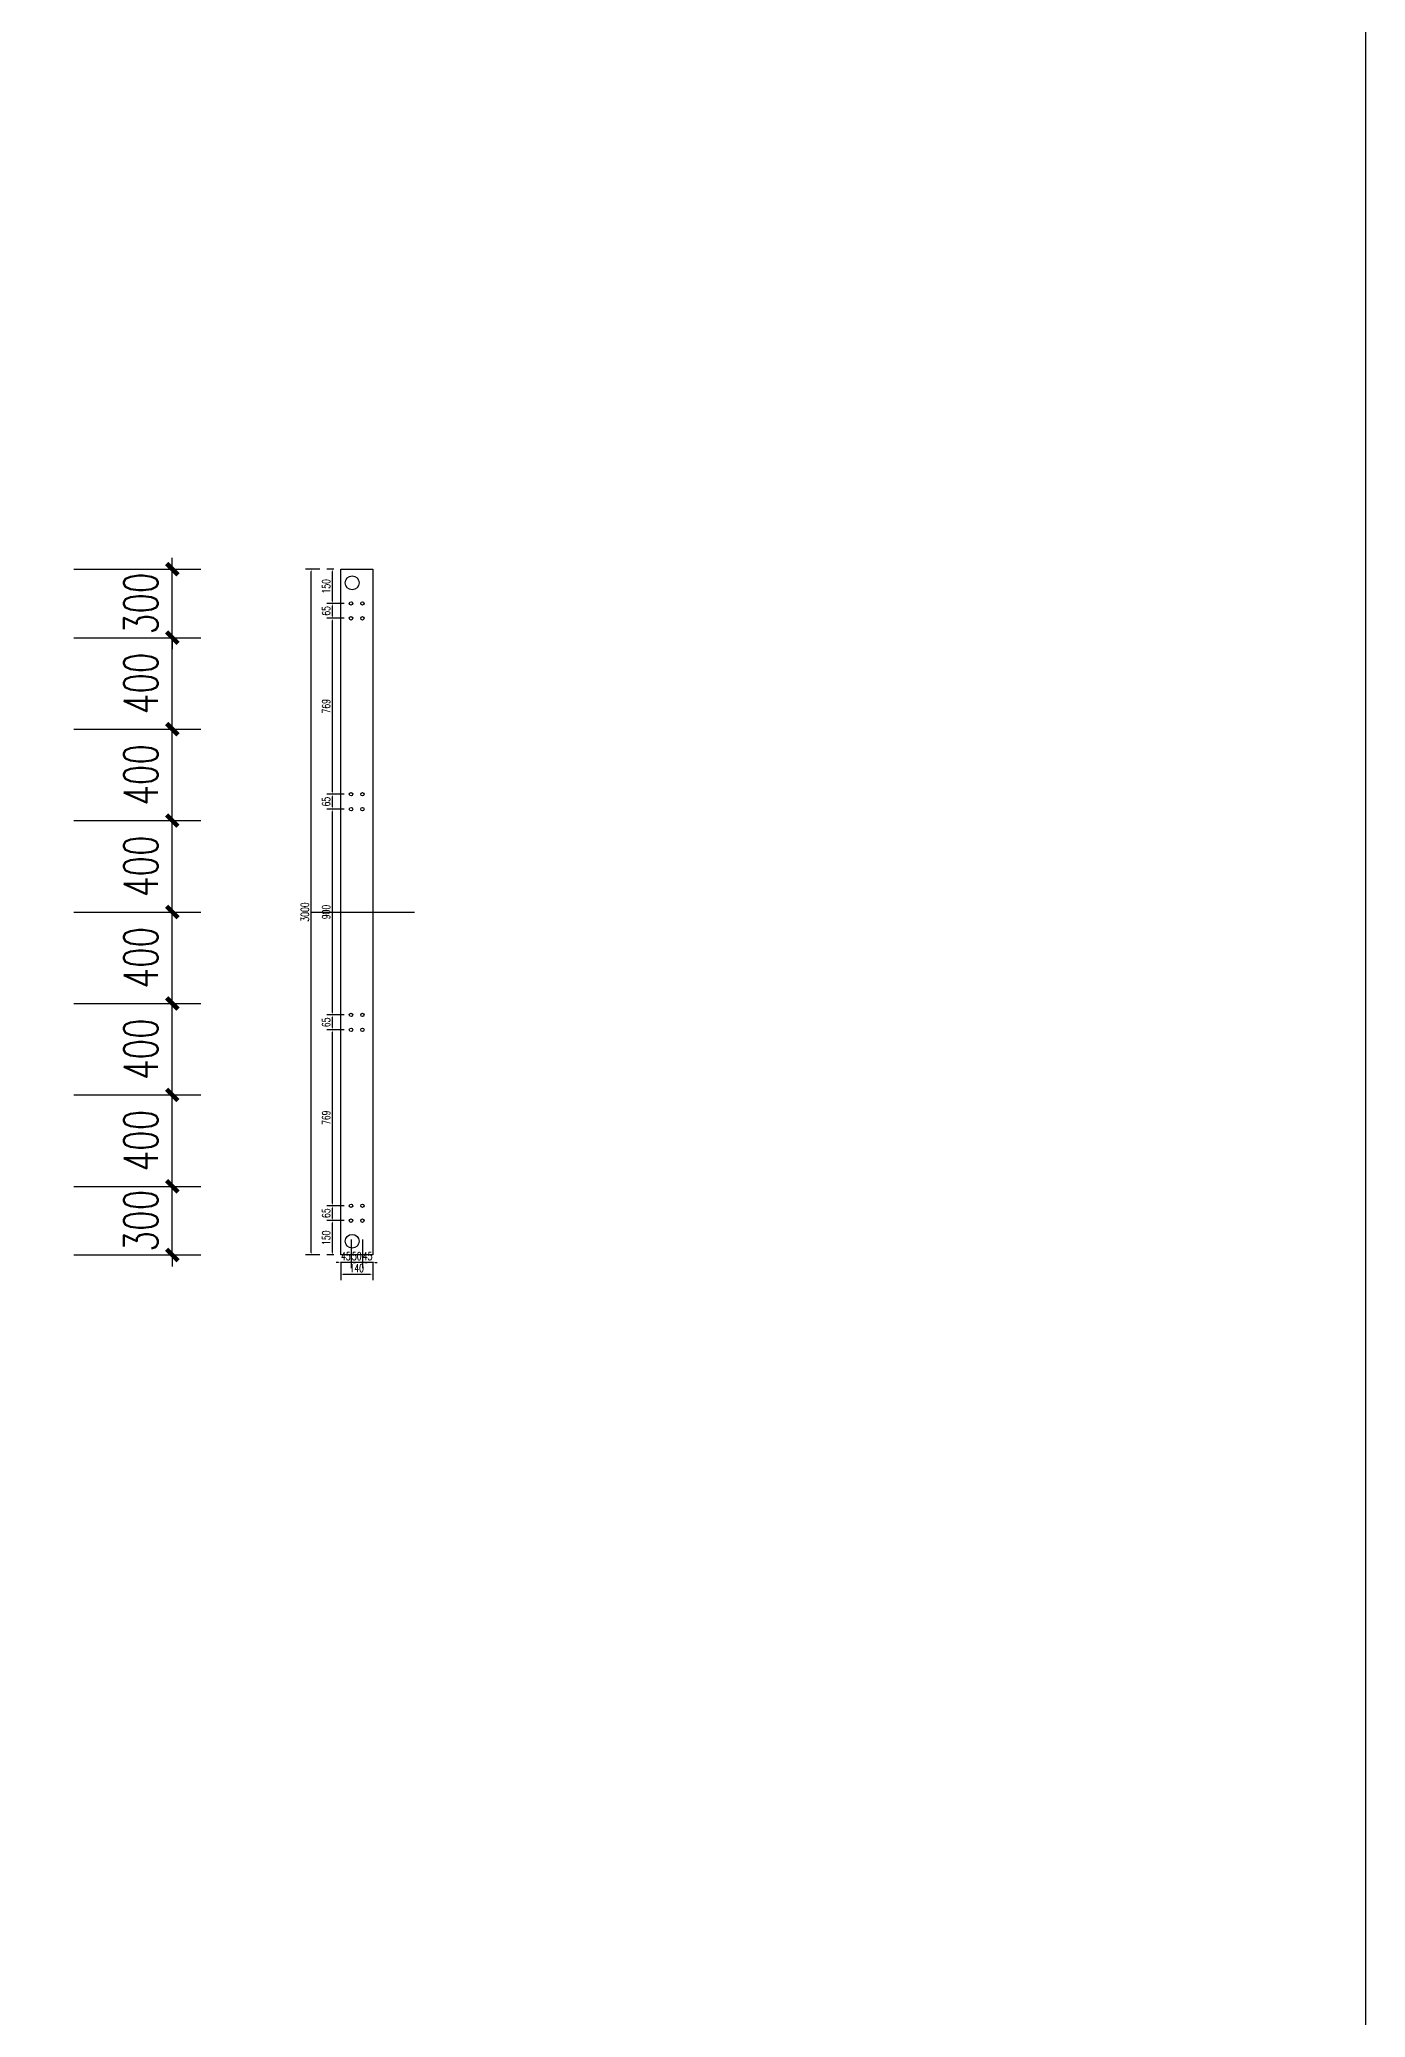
# Model space of a CAD drawing. Extents: x 1254079 to 1500931, y -102737 to 142253.
# Drawn here: x 1300408 to 1306205, y 19424 to 28076 of the extents above; entities that cross this region are included whole.
import ezdxf

# ---------------------------------------------------------------- set-up
doc = ezdxf.new("R2010")
doc.units = 0
doc.header["$LTSCALE"] = 1000
doc.header["$MEASUREMENT"] = 0
for name, color, linetype in [('14#槽钢', 3, 'Continuous'), ('PUB_DIM', 3, 'Continuous'), ('W-STEEL_FRAME钢架', 3, 'Continuous')]:
    doc.layers.add(name, color=color, linetype=linetype)
doc.styles.add('_TCH_DIM_T3', font='SIMPLEX', dxfattribs={"width": 0.705882, "bigfont": 'GBCBIG'})
doc.styles.add('STANDARD_T3', font='simplex.shx', dxfattribs={"width": 0.7, "bigfont": 'gbcbig.shx'})
doc.dimstyles.new('_TCH_ARCH&&50', dxfattribs={"dimtxt": 148.75, "dimasz": 50, "dimexe": 125, "dimexo": 150, "dimgap": 63.125, "dimtad": 1, "dimdec": 0, "dimzin": 0, "dimdsep": 46, "dimtxsty": '_TCH_DIM_T3', "dimblk": 'ARCHTICK', "dimcen": 0.09, "dimclrt": 7, "dimazin": 2, "dimtfac": 1, "dimtdec": 0, "dimtix": 1, "dimtmove": 2, "dimatfit": 3, "dimfxl": 0, "dimtolj": 1, "dimtzin": 0, "dimarcsym": 0})
doc.dimstyles.new('W&&10', dxfattribs={"dimtxt": 35, "dimasz": 10, "dimexe": 25, "dimexo": 30, "dimgap": 10, "dimtad": 1, "dimdec": 0, "dimzin": 0, "dimdsep": 46, "dimtxsty": 'STANDARD_T3', "dimcen": 0.09, "dimclrd": 1, "dimclre": 1, "dimclrt": 7, "dimazin": 2, "dimtfac": 1, "dimtdec": 0, "dimtix": 1, "dimtmove": 2, "dimatfit": 3, "dimfxl": 0, "dimtolj": 1, "dimtzin": 0, "dimarcsym": 0})

# ---------------------------------------------------------------- blocks, each defined once
blk = doc.blocks.new('*U24')
at = {"layer": '14#槽钢'}
blk.add_lwpolyline([(0, 29945.5), (0, -29945.5)], dxfattribs=at)
blk = doc.blocks.new('*U25')
at = {"layer": '14#槽钢', "color": 0, "linetype": 'ByBlock', "lineweight": -2, "transparency": 16777216}
blk.add_blockref('*U24', (21761.6, 0), dxfattribs=at)
blk = doc.blocks.new('*D253')
at = {"layer": 'Defpoints', "color": 0, "transparency": 16777216}
for p in [(1301688.1, 22909.2), (1301769.5, 22909.2), (1301724.5, 22759.2)]:
    blk.add_point(p, dxfattribs=at)
at = {"layer": 'W-STEEL_FRAME钢架', "color": 1, "lineweight": -2, "transparency": 16777216}
for p, q in [((1301739.5, 22909.2), (1301663.1, 22909.2)), ((1301688.1, 22769.2), (1301688.1, 22899.2)), ((1301694.5, 22759.2), (1301663.1, 22759.2))]:
    blk.add_line(p, q, dxfattribs=at)
at = {"layer": 'W-STEEL_FRAME钢架', "color": 1, "transparency": 16777216}
for points in [[(1301686.5, 22899.2), (1301689.8, 22899.2), (1301688.1, 22909.2)], [(1301686.5, 22769.2), (1301689.8, 22769.2), (1301688.1, 22759.2)]]:
    blk.add_solid(points, dxfattribs=at)
at = {"layer": 'W-STEEL_FRAME钢架', "color": 7, "transparency": 16777216, "insert": (1301660.6, 22834.2), "char_height": 35, "attachment_point": 5, "rotation": 90, "style": 'STANDARD_T3'}
blk.add_mtext('\\A1;150', dxfattribs=at)
blk = doc.blocks.new('*D254')
at = {"layer": 'Defpoints', "color": 0, "transparency": 16777216}
for p in [(1301688.1, 22974.5), (1301769.5, 22974.5), (1301769.5, 22909.2)]:
    blk.add_point(p, dxfattribs=at)
at = {"layer": 'W-STEEL_FRAME钢架', "color": 1, "lineweight": -2, "transparency": 16777216}
for p, q in [((1301739.5, 22974.5), (1301663.1, 22974.5)), ((1301688.1, 22919.2), (1301688.1, 22964.5)), ((1301739.5, 22909.2), (1301663.1, 22909.2))]:
    blk.add_line(p, q, dxfattribs=at)
at = {"layer": 'W-STEEL_FRAME钢架', "color": 1, "transparency": 16777216}
for points in [[(1301686.5, 22964.5), (1301689.8, 22964.5), (1301688.1, 22974.5)], [(1301686.5, 22919.2), (1301689.8, 22919.2), (1301688.1, 22909.2)]]:
    blk.add_solid(points, dxfattribs=at)
at = {"layer": 'W-STEEL_FRAME钢架', "color": 7, "transparency": 16777216, "insert": (1301660.6, 22941.8), "char_height": 35, "attachment_point": 5, "rotation": 90, "style": 'STANDARD_T3'}
blk.add_mtext('\\A1;65', dxfattribs=at)
blk = doc.blocks.new('*D255')
at = {"layer": 'Defpoints', "color": 0, "transparency": 16777216}
for p in [(1301688.1, 23743.9), (1301769.5, 23743.9), (1301769.5, 22974.5)]:
    blk.add_point(p, dxfattribs=at)
at = {"layer": 'W-STEEL_FRAME钢架', "color": 1, "lineweight": -2, "transparency": 16777216}
for p, q in [((1301739.5, 23743.9), (1301663.1, 23743.9)), ((1301688.1, 22984.5), (1301688.1, 23733.9)), ((1301739.5, 22974.5), (1301663.1, 22974.5))]:
    blk.add_line(p, q, dxfattribs=at)
at = {"layer": 'W-STEEL_FRAME钢架', "color": 1, "transparency": 16777216}
for points in [[(1301686.5, 23733.9), (1301689.8, 23733.9), (1301688.1, 23743.9)], [(1301686.5, 22984.5), (1301689.8, 22984.5), (1301688.1, 22974.5)]]:
    blk.add_solid(points, dxfattribs=at)
at = {"layer": 'W-STEEL_FRAME钢架', "color": 7, "transparency": 16777216, "insert": (1301660.6, 23359.2), "char_height": 35, "attachment_point": 5, "rotation": 90, "style": 'STANDARD_T3'}
blk.add_mtext('\\A1;769', dxfattribs=at)
blk = doc.blocks.new('*D256')
at = {"layer": 'Defpoints', "color": 0, "transparency": 16777216}
for p in [(1301688.1, 23809.2), (1301769.5, 23809.2), (1301769.5, 23743.9)]:
    blk.add_point(p, dxfattribs=at)
at = {"layer": 'W-STEEL_FRAME钢架', "color": 1, "lineweight": -2, "transparency": 16777216}
for p, q in [((1301739.5, 23809.2), (1301663.1, 23809.2)), ((1301688.1, 23753.9), (1301688.1, 23799.2)), ((1301739.5, 23743.9), (1301663.1, 23743.9))]:
    blk.add_line(p, q, dxfattribs=at)
at = {"layer": 'W-STEEL_FRAME钢架', "color": 1, "transparency": 16777216}
for points in [[(1301686.5, 23799.2), (1301689.8, 23799.2), (1301688.1, 23809.2)], [(1301686.5, 23753.9), (1301689.8, 23753.9), (1301688.1, 23743.9)]]:
    blk.add_solid(points, dxfattribs=at)
at = {"layer": 'W-STEEL_FRAME钢架', "color": 7, "transparency": 16777216, "insert": (1301660.6, 23776.5), "char_height": 35, "attachment_point": 5, "rotation": 90, "style": 'STANDARD_T3'}
blk.add_mtext('\\A1;65', dxfattribs=at)
blk = doc.blocks.new('*D257')
at = {"layer": 'Defpoints', "color": 0, "transparency": 16777216}
for p in [(1301688.1, 24709.2), (1301769.5, 24709.2), (1301769.5, 23809.2)]:
    blk.add_point(p, dxfattribs=at)
at = {"layer": 'W-STEEL_FRAME钢架', "color": 1, "lineweight": -2, "transparency": 16777216}
for p, q in [((1301739.5, 24709.2), (1301663.1, 24709.2)), ((1301688.1, 23819.2), (1301688.1, 24699.2)), ((1301739.5, 23809.2), (1301663.1, 23809.2))]:
    blk.add_line(p, q, dxfattribs=at)
at = {"layer": 'W-STEEL_FRAME钢架', "color": 1, "transparency": 16777216}
for points in [[(1301686.5, 24699.2), (1301689.8, 24699.2), (1301688.1, 24709.2)], [(1301686.5, 23819.2), (1301689.8, 23819.2), (1301688.1, 23809.2)]]:
    blk.add_solid(points, dxfattribs=at)
at = {"layer": 'W-STEEL_FRAME钢架', "color": 7, "transparency": 16777216, "insert": (1301660.6, 24259.2), "char_height": 35, "attachment_point": 5, "rotation": 90, "style": 'STANDARD_T3'}
blk.add_mtext('\\A1;900', dxfattribs=at)
blk = doc.blocks.new('*D258')
at = {"layer": 'Defpoints', "color": 0, "transparency": 16777216}
for p in [(1301688.1, 25609.2), (1301769.5, 25609.2), (1301769.5, 25543.9)]:
    blk.add_point(p, dxfattribs=at)
at = {"layer": 'W-STEEL_FRAME钢架', "color": 1, "lineweight": -2, "transparency": 16777216}
for p, q in [((1301739.5, 25609.2), (1301663.1, 25609.2)), ((1301739.5, 25543.9), (1301663.1, 25543.9)), ((1301688.1, 25553.9), (1301688.1, 25599.2))]:
    blk.add_line(p, q, dxfattribs=at)
at = {"layer": 'W-STEEL_FRAME钢架', "color": 1, "transparency": 16777216}
for points in [[(1301686.5, 25599.2), (1301689.8, 25599.2), (1301688.1, 25609.2)], [(1301686.5, 25553.9), (1301689.8, 25553.9), (1301688.1, 25543.9)]]:
    blk.add_solid(points, dxfattribs=at)
at = {"layer": 'W-STEEL_FRAME钢架', "color": 7, "transparency": 16777216, "insert": (1301660.6, 25576.5), "char_height": 35, "attachment_point": 5, "rotation": 90, "style": 'STANDARD_T3'}
blk.add_mtext('\\A1;65', dxfattribs=at)
blk = doc.blocks.new('*D259')
at = {"layer": 'Defpoints', "color": 0, "transparency": 16777216}
for p in [(1301688.1, 25759.2), (1301724.5, 25759.2), (1301769.5, 25609.2)]:
    blk.add_point(p, dxfattribs=at)
at = {"layer": 'W-STEEL_FRAME钢架', "color": 1, "lineweight": -2, "transparency": 16777216}
for p, q in [((1301694.5, 25759.2), (1301663.1, 25759.2)), ((1301688.1, 25619.2), (1301688.1, 25749.2)), ((1301739.5, 25609.2), (1301663.1, 25609.2))]:
    blk.add_line(p, q, dxfattribs=at)
at = {"layer": 'W-STEEL_FRAME钢架', "color": 1, "transparency": 16777216}
for points in [[(1301686.5, 25749.2), (1301689.8, 25749.2), (1301688.1, 25759.2)], [(1301686.5, 25619.2), (1301689.8, 25619.2), (1301688.1, 25609.2)]]:
    blk.add_solid(points, dxfattribs=at)
at = {"layer": 'W-STEEL_FRAME钢架', "color": 7, "transparency": 16777216, "insert": (1301660.6, 25684.2), "char_height": 35, "attachment_point": 5, "rotation": 90, "style": 'STANDARD_T3'}
blk.add_mtext('\\A1;150', dxfattribs=at)
blk = doc.blocks.new('*D260')
at = {"layer": 'Defpoints', "color": 0, "transparency": 16777216}
for p in [(1301724.5, 22759.2), (1301864.5, 22759.2), (1301724.5, 22673.6)]:
    blk.add_point(p, dxfattribs=at)
at = {"layer": 'W-STEEL_FRAME钢架', "color": 1, "lineweight": -2, "transparency": 16777216}
for p, q in [((1301724.5, 22729.2), (1301724.5, 22648.6)), ((1301854.5, 22673.6), (1301734.5, 22673.6)), ((1301864.5, 22729.2), (1301864.5, 22648.6))]:
    blk.add_line(p, q, dxfattribs=at)
at = {"layer": 'W-STEEL_FRAME钢架', "color": 1, "transparency": 16777216}
for points in [[(1301734.5, 22675.3), (1301734.5, 22672), (1301724.5, 22673.6)], [(1301854.5, 22675.3), (1301854.5, 22672), (1301864.5, 22673.6)]]:
    blk.add_solid(points, dxfattribs=at)
at = {"layer": 'W-STEEL_FRAME钢架', "color": 7, "transparency": 16777216, "insert": (1301794.5, 22701.1), "char_height": 35, "attachment_point": 5, "style": 'STANDARD_T3'}
blk.add_mtext('\\A1;140', dxfattribs=at)
blk = doc.blocks.new('*D261')
at = {"layer": 'Defpoints', "color": 0, "transparency": 16777216}
for p in [(1301819.5, 22909.2), (1301864.5, 22759.2), (1301819.5, 22726.5)]:
    blk.add_point(p, dxfattribs=at)
at = {"layer": 'W-STEEL_FRAME钢架', "color": 1, "lineweight": -2, "transparency": 16777216}
for p, q in [((1301819.5, 22826.5), (1301819.5, 22701.5)), ((1301809.5, 22726.5), (1301799.5, 22726.5)), ((1301864.5, 22726.5), (1301819.5, 22726.5)), ((1301864.5, 22729.2), (1301864.5, 22701.5)), ((1301874.5, 22726.5), (1301884.5, 22726.5))]:
    blk.add_line(p, q, dxfattribs=at)
at = {"layer": 'W-STEEL_FRAME钢架', "color": 1, "transparency": 16777216}
for points in [[(1301809.5, 22728.1), (1301809.5, 22724.8), (1301819.5, 22726.5)], [(1301874.5, 22728.1), (1301874.5, 22724.8), (1301864.5, 22726.5)]]:
    blk.add_solid(points, dxfattribs=at)
at = {"layer": 'W-STEEL_FRAME钢架', "color": 7, "transparency": 16777216, "insert": (1301842, 22754), "char_height": 35, "attachment_point": 5, "style": 'STANDARD_T3'}
blk.add_mtext('\\A1;45', dxfattribs=at)
blk = doc.blocks.new('*D262')
at = {"layer": 'Defpoints', "color": 0, "transparency": 16777216}
for p in [(1301769.5, 22909.2), (1301819.5, 22909.2), (1301769.5, 22726.5)]:
    blk.add_point(p, dxfattribs=at)
at = {"layer": 'W-STEEL_FRAME钢架', "color": 1, "lineweight": -2, "transparency": 16777216}
for p, q in [((1301769.5, 22826.5), (1301769.5, 22701.5)), ((1301819.5, 22826.5), (1301819.5, 22701.5)), ((1301759.5, 22726.5), (1301749.5, 22726.5)), ((1301819.5, 22726.5), (1301769.5, 22726.5)), ((1301829.5, 22726.5), (1301839.5, 22726.5))]:
    blk.add_line(p, q, dxfattribs=at)
at = {"layer": 'W-STEEL_FRAME钢架', "color": 1, "transparency": 16777216}
for points in [[(1301759.5, 22728.1), (1301759.5, 22724.8), (1301769.5, 22726.5)], [(1301829.5, 22728.1), (1301829.5, 22724.8), (1301819.5, 22726.5)]]:
    blk.add_solid(points, dxfattribs=at)
at = {"layer": 'W-STEEL_FRAME钢架', "color": 7, "transparency": 16777216, "insert": (1301794.5, 22754), "char_height": 35, "attachment_point": 5, "style": 'STANDARD_T3'}
blk.add_mtext('\\A1;50', dxfattribs=at)
blk = doc.blocks.new('*D173')
at = {"layer": 'Defpoints', "color": 0, "transparency": 16777216}
for p in [(1301769.5, 22909.2), (1301724.5, 22759.2), (1301724.5, 22726.5)]:
    blk.add_point(p, dxfattribs=at)
at = {"layer": 'W-STEEL_FRAME钢架', "color": 1, "lineweight": -2, "transparency": 16777216}
for p, q in [((1301769.5, 22826.5), (1301769.5, 22701.5)), ((1301714.5, 22726.5), (1301704.5, 22726.5)), ((1301724.5, 22729.2), (1301724.5, 22701.5)), ((1301769.5, 22726.5), (1301724.5, 22726.5)), ((1301779.5, 22726.5), (1301789.5, 22726.5))]:
    blk.add_line(p, q, dxfattribs=at)
at = {"layer": 'W-STEEL_FRAME钢架', "color": 1, "transparency": 16777216}
for points in [[(1301714.5, 22728.1), (1301714.5, 22724.8), (1301724.5, 22726.5)], [(1301779.5, 22728.1), (1301779.5, 22724.8), (1301769.5, 22726.5)]]:
    blk.add_solid(points, dxfattribs=at)
at = {"layer": 'W-STEEL_FRAME钢架', "color": 7, "transparency": 16777216, "insert": (1301747, 22754), "char_height": 35, "attachment_point": 5, "style": 'STANDARD_T3'}
blk.add_mtext('\\A1;45', dxfattribs=at)
blk = doc.blocks.new('*D174')
at = {"layer": 'Defpoints', "color": 0, "transparency": 16777216}
for p in [(1301595.3, 25759.2), (1301663.1, 25759.2), (1301663.1, 22759.2)]:
    blk.add_point(p, dxfattribs=at)
at = {"layer": 'W-STEEL_FRAME钢架', "color": 1, "lineweight": -2, "transparency": 16777216}
for p, q in [((1301633.1, 25759.2), (1301570.3, 25759.2)), ((1301595.3, 22769.2), (1301595.3, 25749.2)), ((1301633.1, 22759.2), (1301570.3, 22759.2))]:
    blk.add_line(p, q, dxfattribs=at)
at = {"layer": 'W-STEEL_FRAME钢架', "color": 1, "transparency": 16777216}
for points in [[(1301593.6, 25749.2), (1301597, 25749.2), (1301595.3, 25759.2)], [(1301593.6, 22769.2), (1301597, 22769.2), (1301595.3, 22759.2)]]:
    blk.add_solid(points, dxfattribs=at)
at = {"layer": 'W-STEEL_FRAME钢架', "color": 7, "transparency": 16777216, "insert": (1301567.8, 24259.2), "char_height": 35, "attachment_point": 5, "rotation": 90, "style": 'STANDARD_T3'}
blk.add_mtext('\\A1;3000', dxfattribs=at)
blk = doc.blocks.new('*D263')
at = {"layer": 'Defpoints', "color": 0, "transparency": 16777216}
for p in [(1301688.1, 24774.5), (1301769.5, 24774.5), (1301769.5, 24709.2)]:
    blk.add_point(p, dxfattribs=at)
at = {"layer": 'W-STEEL_FRAME钢架', "color": 1, "lineweight": -2, "transparency": 16777216}
for p, q in [((1301739.5, 24774.5), (1301663.1, 24774.5)), ((1301688.1, 24719.2), (1301688.1, 24764.5)), ((1301739.5, 24709.2), (1301663.1, 24709.2))]:
    blk.add_line(p, q, dxfattribs=at)
at = {"layer": 'W-STEEL_FRAME钢架', "color": 1, "transparency": 16777216}
for points in [[(1301686.5, 24764.5), (1301689.8, 24764.5), (1301688.1, 24774.5)], [(1301686.5, 24719.2), (1301689.8, 24719.2), (1301688.1, 24709.2)]]:
    blk.add_solid(points, dxfattribs=at)
at = {"layer": 'W-STEEL_FRAME钢架', "color": 7, "transparency": 16777216, "insert": (1301660.6, 24741.8), "char_height": 35, "attachment_point": 5, "rotation": 90, "style": 'STANDARD_T3'}
blk.add_mtext('\\A1;65', dxfattribs=at)
blk = doc.blocks.new('*D264')
at = {"layer": 'Defpoints', "color": 0, "transparency": 16777216}
for p in [(1301688.1, 25543.9), (1301724.5, 25543.9), (1301769.5, 24774.5)]:
    blk.add_point(p, dxfattribs=at)
at = {"layer": 'W-STEEL_FRAME钢架', "color": 1, "lineweight": -2, "transparency": 16777216}
for p, q in [((1301694.5, 25543.9), (1301663.1, 25543.9)), ((1301688.1, 24784.5), (1301688.1, 25533.9)), ((1301739.5, 24774.5), (1301663.1, 24774.5))]:
    blk.add_line(p, q, dxfattribs=at)
at = {"layer": 'W-STEEL_FRAME钢架', "color": 1, "transparency": 16777216}
for points in [[(1301686.5, 25533.9), (1301689.8, 25533.9), (1301688.1, 25543.9)], [(1301686.5, 24784.5), (1301689.8, 24784.5), (1301688.1, 24774.5)]]:
    blk.add_solid(points, dxfattribs=at)
at = {"layer": 'W-STEEL_FRAME钢架', "color": 7, "transparency": 16777216, "insert": (1301660.6, 25159.2), "char_height": 35, "attachment_point": 5, "rotation": 90, "style": 'STANDARD_T3'}
blk.add_mtext('\\A1;769', dxfattribs=at)
blk = doc.blocks.new('_ArchTick')
at = {"color": 0, "linetype": 'ByBlock', "const_width": 0.4}
blk.add_lwpolyline([(-0.5, -0.5), (0.5, 0.5)], dxfattribs=at)
blk = doc.blocks.new('*D1077')
at = {"layer": 'Defpoints', "color": 0, "transparency": 16777216}
for p in [(1300407.6, 23059.1), (1300988.1, 23059.1), (1300407.6, 22759.2)]:
    blk.add_point(p, dxfattribs=at)
at = {"layer": 'PUB_DIM', "color": 0, "lineweight": -2, "transparency": 16777216}
for p, q in [((1300988.1, 23059.1), (1300988.1, 23109.1)), ((1300557.6, 23059.1), (1301113.1, 23059.1)), ((1300988.1, 22759.2), (1300988.1, 23059.1)), ((1300557.6, 22759.2), (1301113.1, 22759.2)), ((1300988.1, 22759.2), (1300988.1, 22709.2))]:
    blk.add_line(p, q, dxfattribs=at)
at = {"layer": 'PUB_DIM', "color": 0, "lineweight": -2, "transparency": 16777216, "xscale": 50, "yscale": 50, "zscale": 50}
for p, rotation in [((1300988.1, 23059.1), 269.9992561467271), ((1300988.1, 22759.2), 89.9992561467271)]:
    blk.add_blockref('_ArchTick', p, dxfattribs=dict(at, rotation=rotation))
at = {"layer": 'PUB_DIM', "color": 7, "transparency": 16777216, "insert": (1300850.6, 22909.2), "char_height": 148.75, "attachment_point": 5, "rotation": 89.99926, "style": '_TCH_DIM_T3'}
blk.add_mtext('\\A1;300', dxfattribs=at)
blk = doc.blocks.new('*D1078')
at = {"layer": 'Defpoints', "color": 0, "transparency": 16777216}
for p in [(1300407.6, 23459.2), (1300988.1, 23459.2), (1300407.6, 23059.1)]:
    blk.add_point(p, dxfattribs=at)
at = {"layer": 'PUB_DIM', "color": 0, "lineweight": -2, "transparency": 16777216}
for p, q in [((1300557.6, 23459.2), (1301113.1, 23459.2)), ((1300988.1, 23059.1), (1300988.1, 23459.2)), ((1300557.6, 23059.1), (1301113.1, 23059.1))]:
    blk.add_line(p, q, dxfattribs=at)
at = {"layer": 'PUB_DIM', "color": 0, "lineweight": -2, "transparency": 16777216, "xscale": 50, "yscale": 50, "zscale": 50}
for p, rotation in [((1300988.1, 23459.2), 89.99925614672695), ((1300988.1, 23059.1), 269.999256146727)]:
    blk.add_blockref('_ArchTick', p, dxfattribs=dict(at, rotation=rotation))
at = {"layer": 'PUB_DIM', "color": 7, "transparency": 16777216, "insert": (1300850.6, 23259.2), "char_height": 148.75, "attachment_point": 5, "rotation": 89.99926, "style": '_TCH_DIM_T3'}
blk.add_mtext('\\A1;400', dxfattribs=at)
blk = doc.blocks.new('*D1079')
at = {"layer": 'Defpoints', "color": 0, "transparency": 16777216}
for p in [(1300407.6, 23859.2), (1300988.1, 23859.2), (1300407.6, 23459.2)]:
    blk.add_point(p, dxfattribs=at)
at = {"layer": 'PUB_DIM', "color": 0, "lineweight": -2, "transparency": 16777216}
for p, q in [((1300557.6, 23859.2), (1301113.1, 23859.2)), ((1300988.1, 23459.2), (1300988.1, 23859.2)), ((1300557.6, 23459.2), (1301113.1, 23459.2))]:
    blk.add_line(p, q, dxfattribs=at)
at = {"layer": 'PUB_DIM', "color": 0, "lineweight": -2, "transparency": 16777216, "xscale": 50, "yscale": 50, "zscale": 50}
for p, rotation in [((1300988.1, 23859.2), 89.99925614673225), ((1300988.1, 23459.2), 269.9992561467323)]:
    blk.add_blockref('_ArchTick', p, dxfattribs=dict(at, rotation=rotation))
at = {"layer": 'PUB_DIM', "color": 7, "transparency": 16777216, "insert": (1300850.6, 23659.2), "char_height": 148.75, "attachment_point": 5, "rotation": 89.99926, "style": '_TCH_DIM_T3'}
blk.add_mtext('\\A1;400', dxfattribs=at)
blk = doc.blocks.new('*D1080')
at = {"layer": 'Defpoints', "color": 0, "transparency": 16777216}
for p in [(1300407.6, 24259.2), (1300988.1, 24259.2), (1300407.6, 23859.2)]:
    blk.add_point(p, dxfattribs=at)
at = {"layer": 'PUB_DIM', "color": 0, "lineweight": -2, "transparency": 16777216}
for p, q in [((1300557.6, 24259.2), (1301113.1, 24259.2)), ((1300988.1, 23859.2), (1300988.1, 24259.2)), ((1300557.6, 23859.2), (1301113.1, 23859.2))]:
    blk.add_line(p, q, dxfattribs=at)
at = {"layer": 'PUB_DIM', "color": 0, "lineweight": -2, "transparency": 16777216, "xscale": 50, "yscale": 50, "zscale": 50}
for p, rotation in [((1300988.1, 24259.2), 89.99925614673371), ((1300988.1, 23859.2), 269.9992561467337)]:
    blk.add_blockref('_ArchTick', p, dxfattribs=dict(at, rotation=rotation))
at = {"layer": 'PUB_DIM', "color": 7, "transparency": 16777216, "insert": (1300850.6, 24059.2), "char_height": 148.75, "attachment_point": 5, "rotation": 89.99926, "style": '_TCH_DIM_T3'}
blk.add_mtext('\\A1;400', dxfattribs=at)
blk = doc.blocks.new('*D1081')
at = {"layer": 'Defpoints', "color": 0, "transparency": 16777216}
for p in [(1300407.6, 24659.2), (1300988.1, 24659.2), (1300407.6, 24259.2)]:
    blk.add_point(p, dxfattribs=at)
at = {"layer": 'PUB_DIM', "color": 0, "lineweight": -2, "transparency": 16777216}
for p, q in [((1300557.6, 24659.2), (1301113.1, 24659.2)), ((1300988.1, 24259.2), (1300988.1, 24659.2)), ((1300557.6, 24259.2), (1301113.1, 24259.2))]:
    blk.add_line(p, q, dxfattribs=at)
at = {"layer": 'PUB_DIM', "color": 0, "lineweight": -2, "transparency": 16777216, "xscale": 50, "yscale": 50, "zscale": 50}
for p, rotation in [((1300988.1, 24659.2), 89.99925614673371), ((1300988.1, 24259.2), 269.9992561467337)]:
    blk.add_blockref('_ArchTick', p, dxfattribs=dict(at, rotation=rotation))
at = {"layer": 'PUB_DIM', "color": 7, "transparency": 16777216, "insert": (1300850.6, 24459.2), "char_height": 148.75, "attachment_point": 5, "rotation": 89.99926, "style": '_TCH_DIM_T3'}
blk.add_mtext('\\A1;400', dxfattribs=at)
blk = doc.blocks.new('*D1082')
at = {"layer": 'Defpoints', "color": 0, "transparency": 16777216}
for p in [(1300407.6, 25059.1), (1300988.1, 25059.1), (1300407.6, 24659.2)]:
    blk.add_point(p, dxfattribs=at)
at = {"layer": 'PUB_DIM', "color": 0, "lineweight": -2, "transparency": 16777216}
for p, q in [((1300557.6, 25059.1), (1301113.1, 25059.1)), ((1300988.1, 24659.2), (1300988.1, 25059.1)), ((1300557.6, 24659.2), (1301113.1, 24659.2))]:
    blk.add_line(p, q, dxfattribs=at)
at = {"layer": 'PUB_DIM', "color": 0, "lineweight": -2, "transparency": 16777216, "xscale": 50, "yscale": 50, "zscale": 50}
for p, rotation in [((1300988.1, 25059.1), 89.9992561467015), ((1300988.1, 24659.2), 269.9992561467015)]:
    blk.add_blockref('_ArchTick', p, dxfattribs=dict(at, rotation=rotation))
at = {"layer": 'PUB_DIM', "color": 7, "transparency": 16777216, "insert": (1300850.6, 24859.1), "char_height": 148.75, "attachment_point": 5, "rotation": 89.99926, "style": '_TCH_DIM_T3'}
blk.add_mtext('\\A1;400', dxfattribs=at)
blk = doc.blocks.new('*D1083')
at = {"layer": 'Defpoints', "color": 0, "transparency": 16777216}
for p in [(1300407.6, 25459.1), (1300988.1, 25459.1), (1300407.6, 25059.1)]:
    blk.add_point(p, dxfattribs=at)
at = {"layer": 'PUB_DIM', "color": 0, "lineweight": -2, "transparency": 16777216}
for p, q in [((1300557.6, 25459.1), (1301113.1, 25459.1)), ((1300988.1, 25059.1), (1300988.1, 25459.1)), ((1300557.6, 25059.1), (1301113.1, 25059.1))]:
    blk.add_line(p, q, dxfattribs=at)
at = {"layer": 'PUB_DIM', "color": 0, "lineweight": -2, "transparency": 16777216, "xscale": 50, "yscale": 50, "zscale": 50}
for p, rotation in [((1300988.1, 25459.1), 89.99925614673093), ((1300988.1, 25059.1), 269.9992561467309)]:
    blk.add_blockref('_ArchTick', p, dxfattribs=dict(at, rotation=rotation))
at = {"layer": 'PUB_DIM', "color": 7, "transparency": 16777216, "insert": (1300850.6, 25259.1), "char_height": 148.75, "attachment_point": 5, "rotation": 89.99926, "style": '_TCH_DIM_T3'}
blk.add_mtext('\\A1;400', dxfattribs=at)
blk = doc.blocks.new('*D1084')
at = {"layer": 'Defpoints', "color": 0, "transparency": 16777216}
for p in [(1300407.6, 25759.1), (1300988.1, 25759.1), (1300407.6, 25459.1)]:
    blk.add_point(p, dxfattribs=at)
at = {"layer": 'PUB_DIM', "color": 0, "lineweight": -2, "transparency": 16777216}
for p, q in [((1300988.1, 25759.1), (1300988.1, 25809.1)), ((1300557.6, 25759.1), (1301113.1, 25759.1)), ((1300988.1, 25459.1), (1300988.1, 25759.1)), ((1300557.6, 25459.1), (1301113.1, 25459.1)), ((1300988.1, 25459.1), (1300988.1, 25409.1))]:
    blk.add_line(p, q, dxfattribs=at)
at = {"layer": 'PUB_DIM', "color": 0, "lineweight": -2, "transparency": 16777216, "xscale": 50, "yscale": 50, "zscale": 50}
for p, rotation in [((1300988.1, 25759.1), 269.9992561467388), ((1300988.1, 25459.1), 89.99925614673876)]:
    blk.add_blockref('_ArchTick', p, dxfattribs=dict(at, rotation=rotation))
at = {"layer": 'PUB_DIM', "color": 7, "transparency": 16777216, "insert": (1300850.6, 25609.1), "char_height": 148.75, "attachment_point": 5, "rotation": 89.99926, "style": '_TCH_DIM_T3'}
blk.add_mtext('\\A1;300', dxfattribs=at)

msp = doc.modelspace()

# ---------------------------------------------------------------- linework, layer by layer
at = {"layer": 'W-STEEL_FRAME钢架'}
msp.add_line((1301595.3, 24259.2), (1302047.8, 24259.2), dxfattribs=at)
msp.add_lwpolyline([(1301724.5, 22759.2), (1301724.5, 25759.2), (1301864.5, 25759.2), (1301864.5, 22759.2)], close=True, dxfattribs=at)
for centre in [(1301774.5, 25699.2), (1301774.5, 22819.2)]:
    msp.add_circle(centre, 30, dxfattribs=at)
at = {"layer": 'W-STEEL_FRAME钢架', "color": 1}
for centre in [(1301769.5, 25609.2), (1301819.5, 25609.2), (1301769.5, 25543.9), (1301819.5, 25543.9), (1301769.5, 24774.5), (1301819.5, 24774.5), (1301769.5, 24709.2), (1301819.5, 24709.2), (1301769.5, 23809.2), (1301819.5, 23809.2), (1301769.5, 23743.9), (1301819.5, 23743.9), (1301769.5, 22974.5), (1301819.5, 22974.5), (1301769.5, 22909.2), (1301819.5, 22909.2)]:
    msp.add_circle(centre, 7.5, dxfattribs=at)

# ---------------------------------------------------------------- block references
at = {"layer": '14#槽钢'}
msp.add_blockref('*U25', (1284443.8, 32566), dxfattribs=at)

# ---------------------------------------------------------------- dimensions: what is measured, and where the dimension line sits
at = {"layer": 'PUB_DIM'}
for p1, p2, picture, middle in [((1300407.6, 25459.1), (1300407.6, 25759.1), '*D1084', (1300850.6, 25609.1)), ((1300407.6, 25059.1), (1300407.6, 25459.1), '*D1083', (1300850.6, 25259.1)), ((1300407.6, 24659.2), (1300407.6, 25059.1), '*D1082', (1300850.6, 24859.1)), ((1300407.6, 24259.2), (1300407.6, 24659.2), '*D1081', (1300850.6, 24459.2)), ((1300407.6, 23859.2), (1300407.6, 24259.2), '*D1080', (1300850.6, 24059.2)), ((1300407.6, 23459.2), (1300407.6, 23859.2), '*D1079', (1300850.6, 23659.2)), ((1300407.6, 23059.1), (1300407.6, 23459.2), '*D1078', (1300850.6, 23259.2)), ((1300407.6, 22759.2), (1300407.6, 23059.1), '*D1077', (1300850.6, 22909.2))]:
    dim = msp.add_aligned_dim(p1=p1, p2=p2, distance=-580.5, dimstyle='_TCH_ARCH&&50', dxfattribs=at)
    dim.commit()
    dim.dimension.update_dxf_attribs({"geometry": picture, "text_midpoint": middle})
at = {"layer": 'W-STEEL_FRAME钢架'}
for base, p1, p2, angle, picture, middle in [((1301595.3, 25759.2), (1301663.1, 22759.2), (1301663.1, 25759.2), 90, '*D174', (1301567.8, 24259.2)), ((1301688.1, 25759.2), (1301769.5, 25609.2), (1301724.5, 25759.2), 90, '*D259', (1301660.6, 25684.2)), ((1301688.1, 25609.2), (1301769.5, 25543.9), (1301769.5, 25609.2), 90, '*D258', (1301660.6, 25576.5)), ((1301688.1, 25543.9), (1301769.5, 24774.5), (1301724.5, 25543.9), 90, '*D264', (1301660.6, 25159.2)), ((1301688.1, 24774.5), (1301769.5, 24709.2), (1301769.5, 24774.5), 90, '*D263', (1301660.6, 24741.8)), ((1301688.1, 24709.2), (1301769.5, 23809.2), (1301769.5, 24709.2), 90, '*D257', (1301660.6, 24259.2)), ((1301688.1, 23809.2), (1301769.5, 23743.9), (1301769.5, 23809.2), 90, '*D256', (1301660.6, 23776.5)), ((1301688.1, 23743.9), (1301769.5, 22974.5), (1301769.5, 23743.9), 90, '*D255', (1301660.6, 23359.2)), ((1301688.1, 22974.5), (1301769.5, 22909.2), (1301769.5, 22974.5), 90, '*D254', (1301660.6, 22941.8)), ((1301688.1, 22909.2), (1301724.5, 22759.2), (1301769.5, 22909.2), 90, '*D253', (1301660.6, 22834.2)), ((1301724.5, 22673.6), (1301864.5, 22759.2), (1301724.5, 22759.2), 180, '*D260', (1301794.5, 22701.1))]:
    dim = msp.add_linear_dim(base=base, p1=p1, p2=p2, angle=angle, dimstyle='W&&10', dxfattribs=at)
    dim.commit()
    dim.dimension.update_dxf_attribs({"geometry": picture, "text_midpoint": middle})
for base, p1, p2, picture, middle in [((1301724.5, 22726.5), (1301769.5, 22909.2), (1301724.5, 22759.2), '*D173', (1301747, 22754)), ((1301769.5, 22726.5), (1301819.5, 22909.2), (1301769.5, 22909.2), '*D262', (1301794.5, 22754)), ((1301819.5, 22726.5), (1301864.5, 22759.2), (1301819.5, 22909.2), '*D261', (1301842, 22754))]:
    dim = msp.add_linear_dim(base=base, p1=p1, p2=p2, angle=180, dimstyle='W&&10', override={"dimfxlon": 1}, dxfattribs=at)
    dim.commit()
    dim.dimension.update_dxf_attribs({"geometry": picture, "text_midpoint": middle})

doc.saveas('drawing.dxf')
